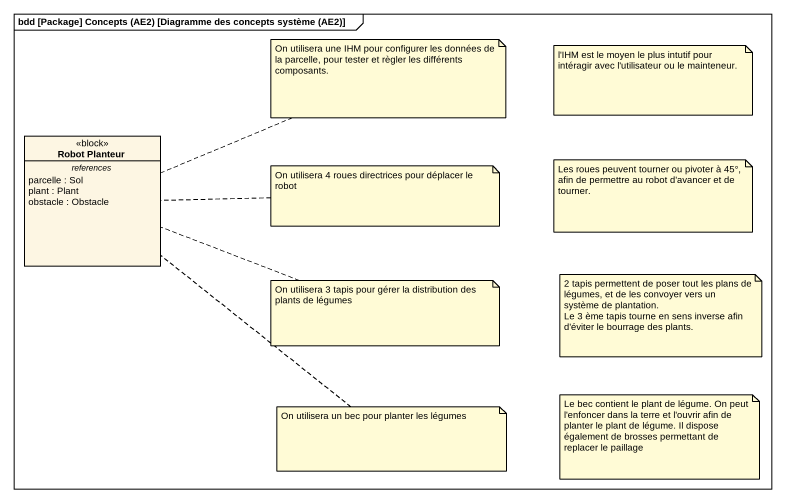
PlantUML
@startuml
mainframe bdd [Package] Concepts (AE2) [Diagramme des concepts système (AE2)]
hide circle
hide empty members
class "Robot Planteur" as Robot_Planteur <<block>> {
  -- references --
  parcelle : Sol
  plant : Plant
  obstacle : Obstacle
}
note right of Robot_Planteur : On utilisera une IHM pour configurer les données de la parcelle, pour tester et règler les différents composants.
note as N2
  l'IHM est le moyen le plus intutif pour intéragir avec l'utilisateur ou le mainteneur.
end note
note right of Robot_Planteur : On utilisera 4 roues directrices pour déplacer le robot
note as N4
  Les roues peuvent tourner ou pivoter à 45°, afin de permettre au robot d'avancer et de tourner.
end note
note right of Robot_Planteur : On utilisera 3 tapis pour gérer la distribution des plants de légumes
note as N6
  2 tapis permettent de poser tout les plans de légumes, et de les convoyer vers un système de plantation.
  Le 3 ème tapis tourne en sens inverse afin d'éviter le bourrage des plants.
end note
note bottom of Robot_Planteur : On utilisera un bec pour planter les légumes
note as N8
  Le bec contient le plant de légume. On peut l'enfoncer dans la terre et l'ouvrir afin de planter le plant de légume. Il dispose également de brosses permettant de replacer le paillage
end note
@enduml
